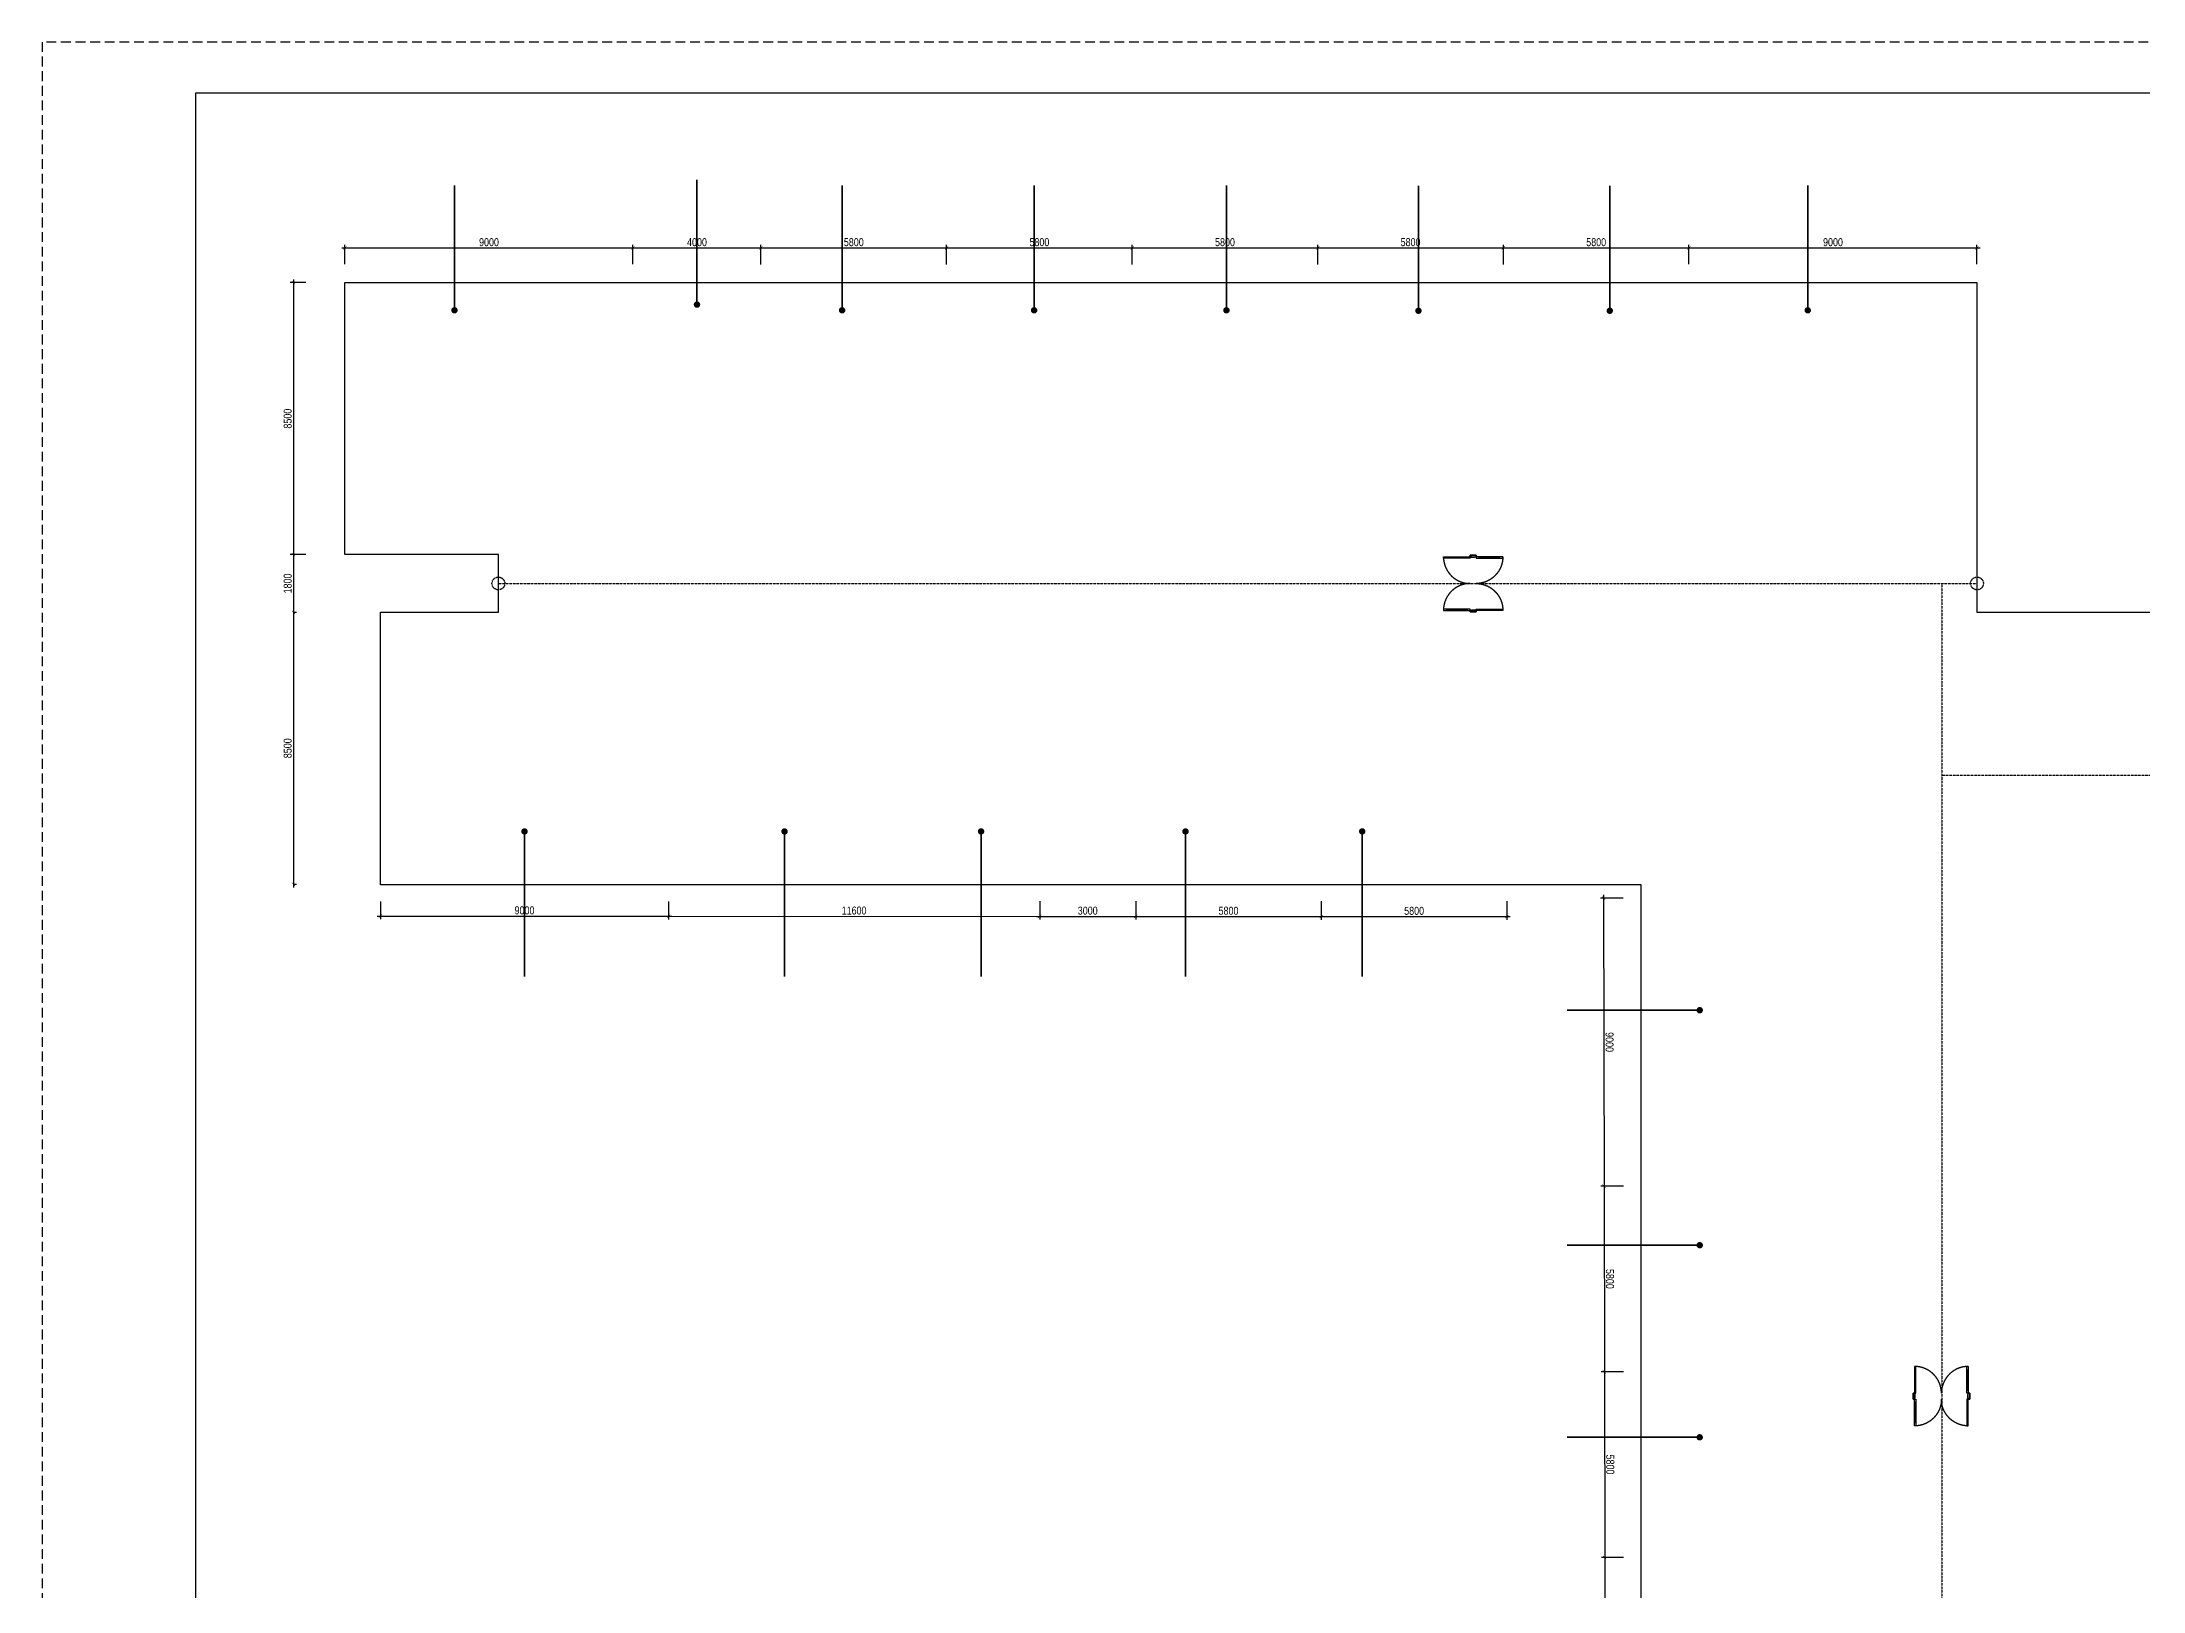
# Model space of a CAD drawing. Header units: millimetres. Extents: x 43 to 134443, y -95209 to -169.
# Drawn here: x 43 to 65698, y -48568 to -169 of the extents above; entities that cross this region are included whole.
import ezdxf

# ---------------------------------------------------------------- set-up
doc = ezdxf.new("R2010")
doc.units = ezdxf.units.MM
doc.linetypes.add('HIDDEN', pattern=[9.525, 6.35, -3.175])
doc.layers.get('0').update_dxf_attribs({"color": 231})
doc.layers.get('DefPoints').update_dxf_attribs({"color": 191})
for name, color, linetype in [('A-DOOR', 142, 'Continuous'), ('MDI-BAO', 1, 'Continuous'), ('S-DIM', 231, 'Continuous')]:
    doc.layers.add(name, color=color, linetype=linetype)
doc.layers.add('A-SHBD', color=7, linetype='Continuous', lineweight=35)
doc.layers.add('MDI-HANHLANG', color=5, linetype='HIDDEN', plot=False)
doc.styles.add('250602-MB CO CAU CĂN HO X1-3A-1$0$style1', font='arial.ttf')
doc.styles.add('VTK_Arial', font='arial.ttf', dxfattribs={"width": 0.8})
doc.dimstyles.new('250602-MB CO CAU CĂN HO X1-3A-1$0$Dim_50', dxfattribs={"dimscale": 50, "dimtxt": 2, "dimasz": 1.5, "dimexe": 1, "dimexo": 0, "dimgap": 1, "dimtad": 1, "dimdec": 0, "dimlfac": -1, "dimzin": 12, "dimdsep": 46, "dimtxsty": '250602-MB CO CAU CĂN HO X1-3A-1$0$style1', "dimblk1": '250602-MB CO CAU CĂN HO X1-3A-1$0$_ARCHTICK', "dimblk2": '250602-MB CO CAU CĂN HO X1-3A-1$0$_ARCHTICK', "dimsah": 1, "dimcen": 1.5, "dimdle": 1.5, "dimclrd": 256, "dimclre": 256, "dimclrt": 2, "dimadec": 1, "dimazin": 3, "dimtm": 1e-09, "dimtfac": 0.416667, "dimtdec": 0, "dimtix": 1, "dimtmove": 2, "dimatfit": 3, "dimfxl": 7, "dimfxlon": 1, "dimtolj": 1, "dimtzin": 0, "dimlwd": -1, "dimlwe": -1, "dimarcsym": 1})
doc.dimstyles.new('A-2.5-DIM100', dxfattribs={"dimscale": 100, "dimtxt": 2.5, "dimasz": 1, "dimexe": 1, "dimexo": 0, "dimgap": 0.5, "dimtad": 1, "dimdec": 0, "dimzin": 12, "dimdsep": 46, "dimtxsty": 'VTK_Arial', "dimblk": 'ARCHTICK', "dimcen": 0, "dimdle": 1, "dimclrd": 256, "dimclre": 256, "dimclrt": 7, "dimadec": 1, "dimazin": 3, "dimtfac": 1, "dimtdec": 0, "dimtmove": 0, "dimatfit": 2, "dimfxl": 20, "dimtolj": 1, "dimtzin": 0, "dimlwd": -1, "dimlwe": -1, "dimarcsym": 0})

# ---------------------------------------------------------------- blocks, each defined once
blk = doc.blocks.new('VTK-A1_BoKhungTen')
at = {"layer": 'DefPoints', "linetype": 'HIDDEN', "ltscale": 0.3}
blk.add_lwpolyline([(0, -594), (840, -594), (840, 0), (0, 0)], close=True, dxfattribs=at)
at = {"layer": 'DefPoints'}
blk.add_lwpolyline([(755, -10), (30, -10), (30, -584), (755, -584)], dxfattribs=at)
blk = doc.blocks.new('*U8')
for p, q in [((-738, -90), (-738, -50)), ((-100, -70), (-738, -70)), ((-100, -90), (-100, -50)), ((-738, -1685), (-738, -1725)), ((-100, -1705), (-738, -1705)), ((-100, -1685), (-100, -1725))]:
    blk.add_line(p, q)
for points in [[(180, 0), (180, -60), (40, -60), (40, -50), (0, -50), (0, 0)], [(0, -50), (0, -90), (-838, -90), (-838, -50)], [(0, -1725), (0, -1685), (-838, -1685), (-838, -1725)], [(180, -1775), (180, -1715), (40, -1715), (40, -1725), (0, -1725), (0, -1775)]]:
    blk.add_lwpolyline(points, close=True)
at = {"linetype": 'HIDDEN', "ltscale": 1000}
for centre, start, end in [((0, -50), 180.00004, 270), ((0, -1725), 90, 179.99996)]:
    blk.add_arc(centre, 838, start, end, dxfattribs=at)
blk = doc.blocks.new('*U9')
for p, q in [((-738, -90), (-738, -50)), ((-100, -70), (-738, -70)), ((-100, -90), (-100, -50)), ((-738, -1685), (-738, -1725)), ((-100, -1705), (-738, -1705)), ((-100, -1685), (-100, -1725))]:
    blk.add_line(p, q)
for points in [[(180, 0), (180, -60), (40, -60), (40, -50), (0, -50), (0, 0)], [(0, -50), (0, -90), (-838, -90), (-838, -50)], [(0, -1725), (0, -1685), (-838, -1685), (-838, -1725)], [(180, -1775), (180, -1715), (40, -1715), (40, -1725), (0, -1725), (0, -1775)]]:
    blk.add_lwpolyline(points, close=True)
at = {"linetype": 'HIDDEN', "ltscale": 1000}
for centre, start, end in [((0, -50), 180.00004, 270), ((0, -1725), 90, 179.99996)]:
    blk.add_arc(centre, 838, start, end, dxfattribs=at)
blk = doc.blocks.new('250602-MB CO CAU CĂN HO X1-3A-1$0$_ARCHTICK')
at = {"color": 0, "linetype": 'ByBlock', "const_width": 0.15}
blk.add_lwpolyline([(-0.5, -0.5), (0.5, 0.5)], dxfattribs=at)
blk = doc.blocks.new('_ArchTick')
at = {"color": 0, "linetype": 'ByBlock', "const_width": 0.15}
blk.add_lwpolyline([(-0.5, -0.5), (0.5, 0.5)], dxfattribs=at)
blk = doc.blocks.new('*D17')
at = {"layer": 'DefPoints', "color": 0, "transparency": 16777216}
for p in [(8283, -7687), (7899, -16187), (8283, -16187)]:
    blk.add_point(p, dxfattribs=at)
at = {"layer": 'S-DIM', "transparency": 16777216}
for p, q in [((8283, -7687), (7799, -7687)), ((7899, -7587), (7899, -16287)), ((8283, -16187), (7799, -16187))]:
    blk.add_line(p, q, dxfattribs=at)
at = {"layer": 'S-DIM', "transparency": 16777216, "xscale": 100, "yscale": 100, "zscale": 100}
for p, rotation in [((7899, -7687), 90), ((7899, -16187), 270)]:
    blk.add_blockref('_ArchTick', p, dxfattribs=dict(at, rotation=rotation))
at = {"layer": 'S-DIM', "color": 7, "transparency": 16777216, "insert": (7721, -11937), "char_height": 250, "attachment_point": 5, "rotation": 90, "style": 'VTK_Arial'}
blk.add_mtext('\\A1;8500', dxfattribs=at)
blk = doc.blocks.new('*D18')
at = {"layer": 'DefPoints', "color": 0, "transparency": 16777216}
for p in [(8283, -16187), (7899, -17987), (7899, -17987)]:
    blk.add_point(p, dxfattribs=at)
at = {"layer": 'S-DIM', "transparency": 16777216}
for p, q in [((8283, -16187), (7799, -16187)), ((7899, -16087), (7899, -18087)), ((7899, -17987), (7999, -17987))]:
    blk.add_line(p, q, dxfattribs=at)
at = {"layer": 'S-DIM', "transparency": 16777216, "xscale": 100, "yscale": 100, "zscale": 100}
for p, rotation in [((7899, -16187), 90), ((7899, -17987), 270)]:
    blk.add_blockref('_ArchTick', p, dxfattribs=dict(at, rotation=rotation))
at = {"layer": 'S-DIM', "color": 7, "transparency": 16777216, "insert": (7721, -17087), "char_height": 250, "attachment_point": 5, "rotation": 90, "style": 'VTK_Arial'}
blk.add_mtext('\\A1;1800', dxfattribs=at)
blk = doc.blocks.new('*D19')
at = {"layer": 'DefPoints', "color": 0, "transparency": 16777216}
for p in [(7899, -17987), (7899, -26487), (7899, -26487)]:
    blk.add_point(p, dxfattribs=at)
at = {"layer": 'S-DIM', "transparency": 16777216}
for p, q in [((7899, -17887), (7899, -26587)), ((7899, -17987), (7999, -17987)), ((7899, -26487), (7999, -26487))]:
    blk.add_line(p, q, dxfattribs=at)
at = {"layer": 'S-DIM', "transparency": 16777216, "xscale": 100, "yscale": 100, "zscale": 100}
for p, rotation in [((7899, -17987), 90), ((7899, -26487), 270)]:
    blk.add_blockref('_ArchTick', p, dxfattribs=dict(at, rotation=rotation))
at = {"layer": 'S-DIM', "color": 7, "transparency": 16777216, "insert": (7721, -22237), "char_height": 250, "attachment_point": 5, "rotation": 90, "style": 'VTK_Arial'}
blk.add_mtext('\\A1;8500', dxfattribs=at)
blk = doc.blocks.new('*D23')
at = {"layer": 'DefPoints', "color": 0, "transparency": 16777216}
for p in [(9511, -7110), (18511, -6602), (18511, -7110)]:
    blk.add_point(p, dxfattribs=at)
at = {"layer": 'S-DIM', "transparency": 16777216}
for p, q in [((9511, -7110), (9511, -6502)), ((18511, -7110), (18511, -6502)), ((9411, -6602), (18611, -6602))]:
    blk.add_line(p, q, dxfattribs=at)
at = {"layer": 'S-DIM', "transparency": 16777216, "xscale": 100, "yscale": 100, "zscale": 100, "rotation": 180}
blk.add_blockref('_ArchTick', (9511, -6602), dxfattribs=at)
at = {"layer": 'S-DIM', "transparency": 16777216, "xscale": 100, "yscale": 100, "zscale": 100}
blk.add_blockref('_ArchTick', (18511, -6602), dxfattribs=at)
at = {"layer": 'S-DIM', "color": 7, "transparency": 16777216, "insert": (14011, -6424), "char_height": 250, "attachment_point": 5, "style": 'VTK_Arial'}
blk.add_mtext('\\A1;9000', dxfattribs=at)
blk = doc.blocks.new('*D24')
at = {"layer": 'DefPoints', "color": 0, "transparency": 16777216}
for p in [(18511, -7110), (22511, -6602), (22511, -7120)]:
    blk.add_point(p, dxfattribs=at)
at = {"layer": 'S-DIM', "transparency": 16777216}
for p, q in [((18511, -7110), (18511, -6502)), ((22511, -7120), (22511, -6502)), ((18411, -6602), (22611, -6602))]:
    blk.add_line(p, q, dxfattribs=at)
at = {"layer": 'S-DIM', "transparency": 16777216, "xscale": 100, "yscale": 100, "zscale": 100, "rotation": 180}
blk.add_blockref('_ArchTick', (18511, -6602), dxfattribs=at)
at = {"layer": 'S-DIM', "transparency": 16777216, "xscale": 100, "yscale": 100, "zscale": 100}
blk.add_blockref('_ArchTick', (22511, -6602), dxfattribs=at)
at = {"layer": 'S-DIM', "color": 7, "transparency": 16777216, "insert": (20511, -6424), "char_height": 250, "attachment_point": 5, "style": 'VTK_Arial'}
blk.add_mtext('\\A1;4000', dxfattribs=at)
blk = doc.blocks.new('*D25')
at = {"layer": 'DefPoints', "color": 0, "transparency": 16777216}
for p in [(22511, -7120), (28311, -6602), (28311, -7120)]:
    blk.add_point(p, dxfattribs=at)
at = {"layer": 'S-DIM', "transparency": 16777216}
for p, q in [((22511, -7120), (22511, -6502)), ((28311, -7120), (28311, -6502)), ((22411, -6602), (28411, -6602))]:
    blk.add_line(p, q, dxfattribs=at)
at = {"layer": 'S-DIM', "transparency": 16777216, "xscale": 100, "yscale": 100, "zscale": 100, "rotation": 180}
blk.add_blockref('_ArchTick', (22511, -6602), dxfattribs=at)
at = {"layer": 'S-DIM', "transparency": 16777216, "xscale": 100, "yscale": 100, "zscale": 100}
blk.add_blockref('_ArchTick', (28311, -6602), dxfattribs=at)
at = {"layer": 'S-DIM', "color": 7, "transparency": 16777216, "insert": (25411, -6424), "char_height": 250, "attachment_point": 5, "style": 'VTK_Arial'}
blk.add_mtext('\\A1;5800', dxfattribs=at)
blk = doc.blocks.new('*D26')
at = {"layer": 'DefPoints', "color": 0, "transparency": 16777216}
for p in [(28311, -7120), (34111, -6602), (34111, -7120)]:
    blk.add_point(p, dxfattribs=at)
at = {"layer": 'S-DIM', "transparency": 16777216}
for p, q in [((28311, -7120), (28311, -6502)), ((34111, -7120), (34111, -6502)), ((28211, -6602), (34211, -6602))]:
    blk.add_line(p, q, dxfattribs=at)
at = {"layer": 'S-DIM', "transparency": 16777216, "xscale": 100, "yscale": 100, "zscale": 100, "rotation": 180}
blk.add_blockref('_ArchTick', (28311, -6602), dxfattribs=at)
at = {"layer": 'S-DIM', "transparency": 16777216, "xscale": 100, "yscale": 100, "zscale": 100}
blk.add_blockref('_ArchTick', (34111, -6602), dxfattribs=at)
at = {"layer": 'S-DIM', "color": 7, "transparency": 16777216, "insert": (31211, -6424), "char_height": 250, "attachment_point": 5, "style": 'VTK_Arial'}
blk.add_mtext('\\A1;5800', dxfattribs=at)
blk = doc.blocks.new('*D27')
at = {"layer": 'DefPoints', "color": 0, "transparency": 16777216}
for p in [(34111, -7120), (39911, -6602), (39911, -7120)]:
    blk.add_point(p, dxfattribs=at)
at = {"layer": 'S-DIM', "transparency": 16777216}
for p, q in [((34111, -7120), (34111, -6502)), ((39911, -7120), (39911, -6502)), ((34011, -6602), (40011, -6602))]:
    blk.add_line(p, q, dxfattribs=at)
at = {"layer": 'S-DIM', "transparency": 16777216, "xscale": 100, "yscale": 100, "zscale": 100, "rotation": 180}
blk.add_blockref('_ArchTick', (34111, -6602), dxfattribs=at)
at = {"layer": 'S-DIM', "transparency": 16777216, "xscale": 100, "yscale": 100, "zscale": 100}
blk.add_blockref('_ArchTick', (39911, -6602), dxfattribs=at)
at = {"layer": 'S-DIM', "color": 7, "transparency": 16777216, "insert": (37011, -6424), "char_height": 250, "attachment_point": 5, "style": 'VTK_Arial'}
blk.add_mtext('\\A1;5800', dxfattribs=at)
blk = doc.blocks.new('*D28')
at = {"layer": 'DefPoints', "color": 0, "transparency": 16777216}
for p in [(39911, -7120), (45711, -6602), (45711, -7120)]:
    blk.add_point(p, dxfattribs=at)
at = {"layer": 'S-DIM', "transparency": 16777216}
for p, q in [((39911, -7120), (39911, -6502)), ((45711, -7120), (45711, -6502)), ((39811, -6602), (45811, -6602))]:
    blk.add_line(p, q, dxfattribs=at)
at = {"layer": 'S-DIM', "transparency": 16777216, "xscale": 100, "yscale": 100, "zscale": 100, "rotation": 180}
blk.add_blockref('_ArchTick', (39911, -6602), dxfattribs=at)
at = {"layer": 'S-DIM', "transparency": 16777216, "xscale": 100, "yscale": 100, "zscale": 100}
blk.add_blockref('_ArchTick', (45711, -6602), dxfattribs=at)
at = {"layer": 'S-DIM', "color": 7, "transparency": 16777216, "insert": (42811, -6424), "char_height": 250, "attachment_point": 5, "style": 'VTK_Arial'}
blk.add_mtext('\\A1;5800', dxfattribs=at)
blk = doc.blocks.new('*D29')
at = {"layer": 'DefPoints', "color": 0, "transparency": 16777216}
for p in [(45711, -7120), (51511, -6602), (51511, -7105)]:
    blk.add_point(p, dxfattribs=at)
at = {"layer": 'S-DIM', "transparency": 16777216}
for p, q in [((45711, -7120), (45711, -6502)), ((51511, -7105), (51511, -6502)), ((45611, -6602), (51611, -6602))]:
    blk.add_line(p, q, dxfattribs=at)
at = {"layer": 'S-DIM', "transparency": 16777216, "xscale": 100, "yscale": 100, "zscale": 100, "rotation": 180}
blk.add_blockref('_ArchTick', (45711, -6602), dxfattribs=at)
at = {"layer": 'S-DIM', "transparency": 16777216, "xscale": 100, "yscale": 100, "zscale": 100}
blk.add_blockref('_ArchTick', (51511, -6602), dxfattribs=at)
at = {"layer": 'S-DIM', "color": 7, "transparency": 16777216, "insert": (48611, -6424), "char_height": 250, "attachment_point": 5, "style": 'VTK_Arial'}
blk.add_mtext('\\A1;5800', dxfattribs=at)
blk = doc.blocks.new('*D30')
at = {"layer": 'DefPoints', "color": 0, "transparency": 16777216}
for p in [(51511, -7105), (60511, -6602), (60511, -7110)]:
    blk.add_point(p, dxfattribs=at)
at = {"layer": 'S-DIM', "transparency": 16777216}
for p, q in [((51511, -7105), (51511, -6502)), ((60511, -7110), (60511, -6502)), ((51411, -6602), (60611, -6602))]:
    blk.add_line(p, q, dxfattribs=at)
at = {"layer": 'S-DIM', "transparency": 16777216, "xscale": 100, "yscale": 100, "zscale": 100, "rotation": 180}
blk.add_blockref('_ArchTick', (51511, -6602), dxfattribs=at)
at = {"layer": 'S-DIM', "transparency": 16777216, "xscale": 100, "yscale": 100, "zscale": 100}
blk.add_blockref('_ArchTick', (60511, -6602), dxfattribs=at)
at = {"layer": 'S-DIM', "color": 7, "transparency": 16777216, "insert": (56011, -6424), "char_height": 250, "attachment_point": 5, "style": 'VTK_Arial'}
blk.add_mtext('\\A1;9000', dxfattribs=at)
blk = doc.blocks.new('*D31')
at = {"layer": 'DefPoints', "color": 0, "transparency": 16777216}
for p in [(10621, -27021), (19621, -27026), (19621, -27483)]:
    blk.add_point(p, dxfattribs=at)
at = {"layer": 'S-DIM', "transparency": 16777216}
for p, q in [((10521, -27478), (19721, -27483)), ((10621, -27021), (10621, -27578)), ((19621, -27026), (19621, -27583))]:
    blk.add_line(p, q, dxfattribs=at)
at = {"layer": 'S-DIM', "transparency": 16777216, "xscale": 100, "yscale": 100, "zscale": 100}
for p, rotation in [((10621, -27478), 179.9681690146564), ((19621, -27483), 359.9681690146564)]:
    blk.add_blockref('_ArchTick', p, dxfattribs=dict(at, rotation=rotation))
at = {"layer": 'S-DIM', "color": 7, "transparency": 16777216, "insert": (15121, -27303), "char_height": 250, "attachment_point": 5, "rotation": 359.96817, "style": 'VTK_Arial'}
blk.add_mtext('\\A1;9000', dxfattribs=at)
blk = doc.blocks.new('*D32')
at = {"layer": 'DefPoints', "color": 0, "transparency": 16777216}
for p in [(19621, -27026), (31221, -27011), (31221, -27489)]:
    blk.add_point(p, dxfattribs=at)
at = {"layer": 'S-DIM', "transparency": 16777216}
for p, q in [((19521, -27483), (31321, -27489)), ((19621, -27026), (19621, -27583)), ((31221, -27011), (31221, -27589))]:
    blk.add_line(p, q, dxfattribs=at)
at = {"layer": 'S-DIM', "transparency": 16777216, "xscale": 100, "yscale": 100, "zscale": 100}
for p, rotation in [((19621, -27483), 179.9681690146564), ((31221, -27489), 359.9681690146564)]:
    blk.add_blockref('_ArchTick', p, dxfattribs=dict(at, rotation=rotation))
at = {"layer": 'S-DIM', "color": 7, "transparency": 16777216, "insert": (25421, -27308), "char_height": 250, "attachment_point": 5, "rotation": 359.96817, "style": 'VTK_Arial'}
blk.add_mtext('\\A1;11600', dxfattribs=at)
blk = doc.blocks.new('*D33')
at = {"layer": 'DefPoints', "color": 0, "transparency": 16777216}
for p in [(31221, -27011), (34221, -27011), (34221, -27491)]:
    blk.add_point(p, dxfattribs=at)
at = {"layer": 'S-DIM', "transparency": 16777216}
for p, q in [((31121, -27489), (34321, -27491)), ((31221, -27011), (31221, -27589)), ((34221, -27011), (34221, -27591))]:
    blk.add_line(p, q, dxfattribs=at)
at = {"layer": 'S-DIM', "transparency": 16777216, "xscale": 100, "yscale": 100, "zscale": 100}
for p, rotation in [((31221, -27489), 179.9681690146564), ((34221, -27491), 359.9681690146564)]:
    blk.add_blockref('_ArchTick', p, dxfattribs=dict(at, rotation=rotation))
at = {"layer": 'S-DIM', "color": 7, "transparency": 16777216, "insert": (32721, -27312), "char_height": 250, "attachment_point": 5, "rotation": 359.96817, "style": 'VTK_Arial'}
blk.add_mtext('\\A1;3000', dxfattribs=at)
blk = doc.blocks.new('*D34')
at = {"layer": 'DefPoints', "color": 0, "transparency": 16777216}
for p in [(34221, -27011), (40021, -27011), (40021, -27494)]:
    blk.add_point(p, dxfattribs=at)
at = {"layer": 'S-DIM', "transparency": 16777216}
for p, q in [((34121, -27491), (40121, -27494)), ((34221, -27011), (34221, -27591)), ((40021, -27011), (40021, -27594))]:
    blk.add_line(p, q, dxfattribs=at)
at = {"layer": 'S-DIM', "transparency": 16777216, "xscale": 100, "yscale": 100, "zscale": 100}
for p, rotation in [((34221, -27491), 179.9681690146564), ((40021, -27494), 359.9681690146564)]:
    blk.add_blockref('_ArchTick', p, dxfattribs=dict(at, rotation=rotation))
at = {"layer": 'S-DIM', "color": 7, "transparency": 16777216, "insert": (37121, -27315), "char_height": 250, "attachment_point": 5, "rotation": 359.96817, "style": 'VTK_Arial'}
blk.add_mtext('\\A1;5800', dxfattribs=at)
blk = doc.blocks.new('*D35')
at = {"layer": 'DefPoints', "color": 0, "transparency": 16777216}
for p in [(40021, -27011), (45821, -27011), (45821, -27497)]:
    blk.add_point(p, dxfattribs=at)
at = {"layer": 'S-DIM', "transparency": 16777216}
for p, q in [((39921, -27494), (45921, -27497)), ((40021, -27011), (40021, -27594)), ((45821, -27011), (45821, -27597))]:
    blk.add_line(p, q, dxfattribs=at)
at = {"layer": 'S-DIM', "transparency": 16777216, "xscale": 100, "yscale": 100, "zscale": 100}
for p, rotation in [((40021, -27494), 179.9681690146564), ((45821, -27497), 359.9681690146564)]:
    blk.add_blockref('_ArchTick', p, dxfattribs=dict(at, rotation=rotation))
at = {"layer": 'S-DIM', "color": 7, "transparency": 16777216, "insert": (42921, -27318), "char_height": 250, "attachment_point": 5, "rotation": 359.96817, "style": 'VTK_Arial'}
blk.add_mtext('\\A1;5800', dxfattribs=at)
blk = doc.blocks.new('*D36')
at = {"layer": 'DefPoints', "color": 0, "transparency": 16777216}
for p in [(49450, -26917), (48857, -35918), (49465, -35917)]:
    blk.add_point(p, dxfattribs=at)
at = {"layer": 'S-DIM', "transparency": 16777216}
for p, q in [((49450, -26917), (48742, -26918)), ((48842, -26818), (48857, -36018)), ((49465, -35917), (48757, -35918))]:
    blk.add_line(p, q, dxfattribs=at)
at = {"layer": 'S-DIM', "transparency": 16777216, "xscale": 100, "yscale": 100, "zscale": 100}
for p, rotation in [((48842, -26918), 90.09549287743589), ((48857, -35918), 270.0954928774359)]:
    blk.add_blockref('_ArchTick', p, dxfattribs=dict(at, rotation=rotation))
at = {"layer": 'S-DIM', "color": 7, "transparency": 16777216, "insert": (49027, -31417), "char_height": 250, "attachment_point": 5, "rotation": 270.09549, "style": 'VTK_Arial'}
blk.add_mtext('\\A1;9000', dxfattribs=at)
blk = doc.blocks.new('*D37')
at = {"layer": 'DefPoints', "color": 0, "transparency": 16777216}
for p in [(49465, -35917), (48866, -41718), (49465, -41717)]:
    blk.add_point(p, dxfattribs=at)
at = {"layer": 'S-DIM', "transparency": 16777216}
for p, q in [((49465, -35917), (48757, -35918)), ((48857, -35818), (48867, -41818)), ((49465, -41717), (48766, -41718))]:
    blk.add_line(p, q, dxfattribs=at)
at = {"layer": 'S-DIM', "transparency": 16777216, "xscale": 100, "yscale": 100, "zscale": 100}
for p, rotation in [((48857, -35918), 90.09549287743589), ((48866, -41718), 270.0954928774359)]:
    blk.add_blockref('_ArchTick', p, dxfattribs=dict(at, rotation=rotation))
at = {"layer": 'S-DIM', "color": 7, "transparency": 16777216, "insert": (49039, -38817), "char_height": 250, "attachment_point": 5, "rotation": 270.09549, "style": 'VTK_Arial'}
blk.add_mtext('\\A1;5800', dxfattribs=at)
blk = doc.blocks.new('*D38')
at = {"layer": 'DefPoints', "color": 0, "transparency": 16777216}
for p in [(49465, -41717), (48876, -47518), (49465, -47517)]:
    blk.add_point(p, dxfattribs=at)
at = {"layer": 'S-DIM', "transparency": 16777216}
for p, q in [((49465, -41717), (48766, -41718)), ((48866, -41618), (48876, -47618)), ((49465, -47517), (48776, -47518))]:
    blk.add_line(p, q, dxfattribs=at)
at = {"layer": 'S-DIM', "transparency": 16777216, "xscale": 100, "yscale": 100, "zscale": 100}
for p, rotation in [((48866, -41718), 90.09549287743589), ((48876, -47518), 270.0954928774359)]:
    blk.add_blockref('_ArchTick', p, dxfattribs=dict(at, rotation=rotation))
at = {"layer": 'S-DIM', "color": 7, "transparency": 16777216, "insert": (49049, -44617), "char_height": 250, "attachment_point": 5, "rotation": 270.09549, "style": 'VTK_Arial'}
blk.add_mtext('\\A1;5800', dxfattribs=at)
blk = doc.blocks.new('*D39')
at = {"layer": 'DefPoints', "color": 0, "transparency": 16777216}
for p in [(49465, -47517), (48886, -53318), (49465, -53317)]:
    blk.add_point(p, dxfattribs=at)
at = {"layer": 'S-DIM', "transparency": 16777216}
for p, q in [((49465, -47517), (48776, -47518)), ((48876, -47418), (48886, -53418)), ((49465, -53317), (48786, -53318))]:
    blk.add_line(p, q, dxfattribs=at)
at = {"layer": 'S-DIM', "transparency": 16777216, "xscale": 100, "yscale": 100, "zscale": 100}
for p, rotation in [((48876, -47518), 90.09549287743589), ((48886, -53318), 270.0954928774359)]:
    blk.add_blockref('_ArchTick', p, dxfattribs=dict(at, rotation=rotation))
at = {"layer": 'S-DIM', "color": 7, "transparency": 16777216, "insert": (49059, -50417), "char_height": 250, "attachment_point": 5, "rotation": 270.09549, "style": 'VTK_Arial'}
blk.add_mtext('\\A1;5800', dxfattribs=at)

msp = doc.modelspace()

# ---------------------------------------------------------------- linework, layer by layer
at = {"layer": 'MDI-BAO'}
msp.add_lwpolyline([(10621.2, -26507.4), (10621.2, -17986.7), (14304.4, -17986.7), (14304.4, -16186.7), (9511.2, -16186.7), (9511.2, -7686.7), (60511.2, -7686.7), (60511.2, -17986.7), (68616.2, -17986.7), (68616.2, -13702.9), (115416.2, -13686.7), (115416.2, -22186.7), (108602.3, -22186.7), (108602.3, -23986.7), (112579.5, -23986.4), (112582.9, -32546.7), (68816.6, -32561.7), (68815.8, -73986.7), (60315.8, -73986.7), (60316.6, -69301.7), (58516.1, -69301.7), (58516.3, -75616.7), (50016.2, -75616.7), (50016.2, -26501.7)], close=True, dxfattribs=at)
at = {"layer": 'MDI-HANHLANG'}
for p, q in [((14304.4, -17086.7), (60511.2, -17086.7)), ((59416.2, -17086.7), (59416.2, -69301.7)), ((108602.3, -23086.7), (59416.2, -23086.7))]:
    msp.add_line(p, q, dxfattribs=at)
for centre in [(14304.4, -17086.7), (60511.2, -17086.7)]:
    msp.add_circle(centre, 200, dxfattribs=at)

# ---------------------------------------------------------------- block references
at = {"layer": 'A-DOOR'}
msp.add_blockref('*U9', (44675.8, -16201.6, 0), dxfattribs=at)
at = {"layer": 'A-DOOR', "xscale": -1}
msp.add_blockref('*U8', (44855.8, -16201.6, 0), dxfattribs=at)
at = {"layer": 'A-DOOR', "rotation": 270}
msp.add_blockref('*U9', (60286.5, -42391.4), dxfattribs=at)
at = {"layer": 'A-DOOR', "xscale": -1, "rotation": 270}
msp.add_blockref('*U8', (60286.5, -42571.4), dxfattribs=at)
at = {"layer": 'DefPoints', "xscale": 160, "yscale": 160, "zscale": 160}
msp.add_blockref('VTK-A1_BoKhungTen', (43.4, -168.9), dxfattribs=at)

# ---------------------------------------------------------------- dimensions: what is measured, and where the dimension line sits
at = {"layer": 'S-DIM'}
for p1, p2, distance, picture, middle in [((9511.2, -7110.1), (18511.2, -7110.1), 508.3, '*D23', (14011.2, -6424.1)), ((8283.2, -7686.7), (8283.2, -16186.7), -384.6, '*D17', (7721, -11936.7)), ((49449.6, -26916.7), (49464.6, -35916.7), -607.9, '*D36', (49026.8, -31417.4)), ((10621.2, -27021.1), (19621.2, -27026.1), -456.8, '*D31', (15121, -27302.7))]:
    dim = msp.add_aligned_dim(p1=p1, p2=p2, distance=distance, dimstyle='A-2.5-DIM100', override={"dimpost": '\\X'}, dxfattribs=at)
    dim.commit()
    dim.dimension.update_dxf_attribs({"geometry": picture, "text_midpoint": middle})
for base, p1, p2, angle, picture, middle in [((22511.2, -6601.8), (18511.2, -7110.1), (22511.2, -7120.1), 180, '*D24', (20511.2, -6424.1)), ((28311.2, -6601.8), (22511.2, -7120.1), (28311.2, -7120.1), 180, '*D25', (25411.2, -6424.1)), ((34111.2, -6601.8), (28311.2, -7120.1), (34111.2, -7120.1), 180, '*D26', (31211.2, -6424.1)), ((39911.2, -6601.8), (34111.2, -7120.1), (39911.2, -7120.1), 180, '*D27', (37011.2, -6424.1)), ((45711.2, -6601.8), (39911.2, -7120.1), (45711.2, -7120.1), 180, '*D28', (42811.2, -6424.1)), ((51511.2, -6601.8), (45711.2, -7120.1), (51511.2, -7105.1), 180, '*D29', (48611.2, -6424.1)), ((60511.2, -6601.8), (51511.2, -7105.1), (60511.2, -7110.1), 180, '*D30', (56011.2, -6424.1)), ((7898.7, -17986.7), (8283.2, -16186.7), (7898.7, -17986.7), 90, '*D18', (7721, -17086.7)), ((7898.7, -26486.7), (7898.7, -17986.7), (7898.7, -26486.7), 90, '*D19', (7721, -22236.7)), ((31220.9, -27489.3), (19621.2, -27026.1), (31221.2, -27011.1), 179.968169, '*D32', (25421, -27308.5)), ((34220.9, -27491), (31221.2, -27011.1), (34221.2, -27011.1), 179.968169, '*D33', (32721, -27312.4)), ((40020.9, -27494.2), (34221.2, -27011.1), (40021.2, -27011.1), 179.968169, '*D34', (37121, -27315)), ((45820.9, -27497.4), (40021.2, -27011.1), (45821.2, -27011.1), 179.968169, '*D35', (42921, -27318.2)), ((48866.4, -41717.7), (49464.6, -35916.7), (49464.6, -41716.7), 90.095493, '*D37', (49039.2, -38817.4)), ((48876, -47517.7), (49464.6, -41716.7), (49464.6, -47516.7), 90.095493, '*D38', (49048.8, -44617.4)), ((48885.7, -53317.6), (49464.6, -47516.7), (49464.6, -53316.7), 90.095493, '*D39', (49058.5, -50417.4))]:
    dim = msp.add_linear_dim(base=base, p1=p1, p2=p2, angle=angle, dimstyle='A-2.5-DIM100', override={"dimpost": '\\X', "dimtmove": 1}, dxfattribs=at)
    dim.commit()
    dim.dimension.update_dxf_attribs({"geometry": picture, "text_midpoint": middle})

# ---------------------------------------------------------------- leaders
at = {"layer": 'A-SHBD'}
for points in [[(20511.2, -8373.7), (20511.2, -4474.6)], [(12932.5, -8551.4), (12932.5, -4652.3)], [(25046.1, -8551.3), (25046.1, -4652.3)], [(31046.1, -8551.3), (31046.1, -4652.3)], [(37056.1, -8551.3), (37056.1, -4652.3)], [(43056.1, -8566.3), (43056.1, -4667.3)], [(49036.1, -8566.3), (49036.1, -4667.3)], [(55223.1, -8551.4), (55223.1, -4652.3)], [(15121, -24834.7), (15120.9, -29364)], [(23246.7, -24834.7), (23246.7, -29364)], [(29389, -24834.7), (29389, -29364)], [(35777.2, -24834.7), (35777.2, -29364)], [(41299.2, -24834.7), (41299.2, -29364)], [(51846.3, -30421.4), (47700.1, -30421.4)], [(51846.3, -37763.5), (47700.1, -37763.5)], [(51846.3, -43766), (47700.1, -43766)]]:
    msp.add_leader(points, dimstyle='250602-MB CO CAU CĂN HO X1-3A-1$0$Dim_50', override={"dimasz": 4, "dimtad": 0, "dimldrblk": 'Dot', "dimtfill": 1}, dxfattribs=at)

doc.saveas('drawing.dxf')
